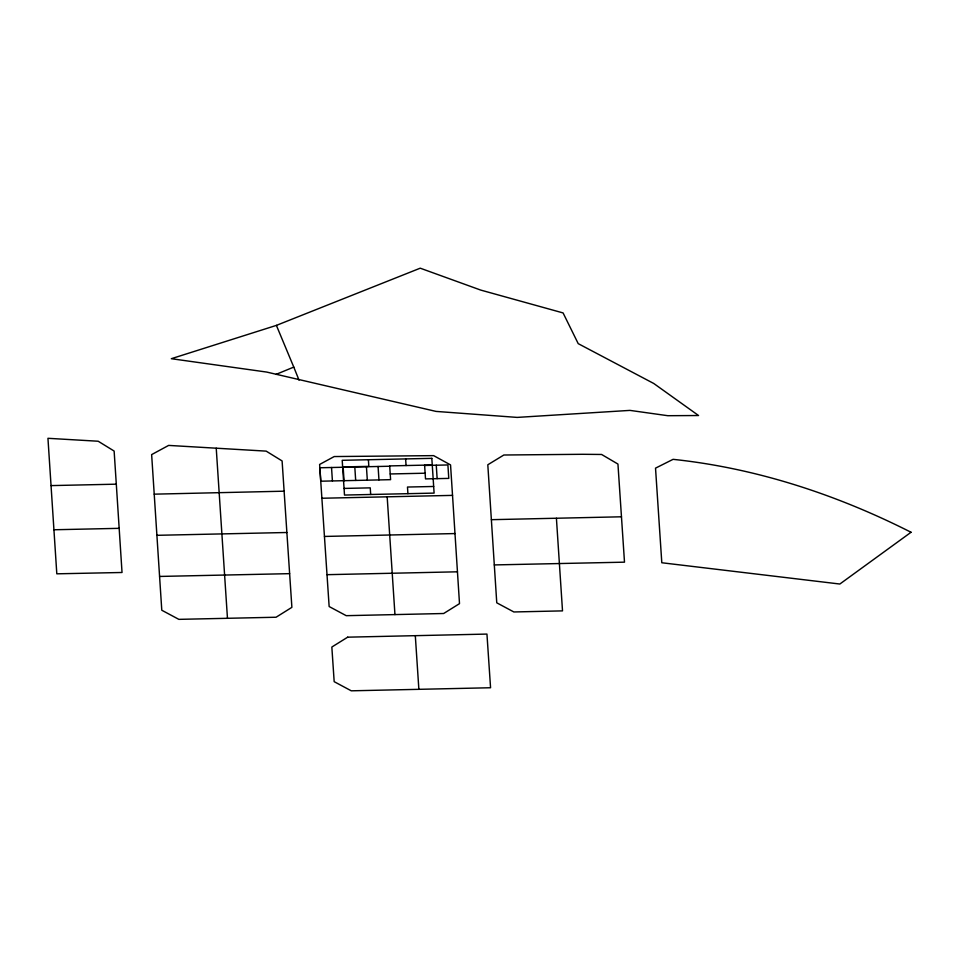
<?xml version="1.0" encoding="UTF-8"?>
<svg xmlns="http://www.w3.org/2000/svg" width="959" height="959" viewBox="0 0 959 959"><rect width="100%" height="100%" fill="white"/><g stroke="black" fill="none" stroke-linecap="round" stroke-linejoin="round"><path stroke-width="1.44" d="M276 374.406L293.778 367.093L276.396 325.389L171.313 358.702L266.698 372.068L436.033 411.411L517.153 417.405L629.979 410.392L667.8 415.703L698.548 415.523L653.75 383.48L578.217 343.646L563.089 312.934L480.735 290.086L420.234 268.184L276.396 325.389M154.219 494.161L284.116 491.188L291.884 607.347L276.072 617.236L178.853 619.358L161.783 610.236L151.642 454.602L168.64 445.408L266.17 451.126L282.102 460.943L284.116 491.188M342.651 466.937L368.831 466.362L368.4 459.733M432.257 464.971L389.69 465.906L390.589 479.668L320.774 481.202L319.886 467.764L389.714 466.23M424.621 465.463L447.901 464.959L448.776 478.397L425.508 478.901L424.597 465.139M390.217 473.962L425.125 473.207M51.055 485.602L116.303 484.175L122.033 572.487L56.809 573.818L47.95 438.299L98.19 441.236L114.133 451.054L116.303 484.175M344.053 488.431L370.246 487.855L370.677 494.484M433.672 486.477L407.479 487.04L407.923 493.669M321.9 498.248L452.528 495.383L459.505 603.643L443.657 613.508L346.235 615.678L329.141 606.532L319.623 464.456L334.212 456.556L433.648 455.633L450.55 464.899L452.528 495.383M491.368 519.682L621.468 516.793M53.944 529.764L119.132 528.337M156.916 535.314L286.885 532.497M324.466 536.441L454.998 533.564M494.293 564.923L624.501 562.166L617.944 464.06L601.605 454.47L582.7 454.29L503.847 455.01L487.807 464.767L496.762 602.815L513.856 611.962L562.513 610.883L556.412 518.256M159.578 576.443L289.642 573.65M327.007 574.681L457.467 571.804M293.778 367.093L299.028 380.124M436.261 465.211L437.136 478.649M405.633 458.917L406.065 465.547M415.307 635.661L418.867 689.329M387.172 496.81L394.952 614.587M378.074 466.482L378.961 479.92M366.434 466.745L367.321 480.183M354.806 466.997L355.681 480.435M343.166 467.249L344.041 480.687M331.526 467.501L332.413 480.938M216.231 448.201L227.463 618.303M911.05 532.269L839.844 584.031L661.806 562.753L655.524 468.148L673.074 459.337C756.279 468.112 836.584 494.568 911.05 532.269M347.685 637.172L331.838 647.037L334.176 681.669L351.27 690.816L490.564 687.747L486.944 634.079L347.685 637.172M431.826 458.342L342.207 460.308L344.497 495.06L434.103 493.106L431.826 458.342"/></g></svg>
